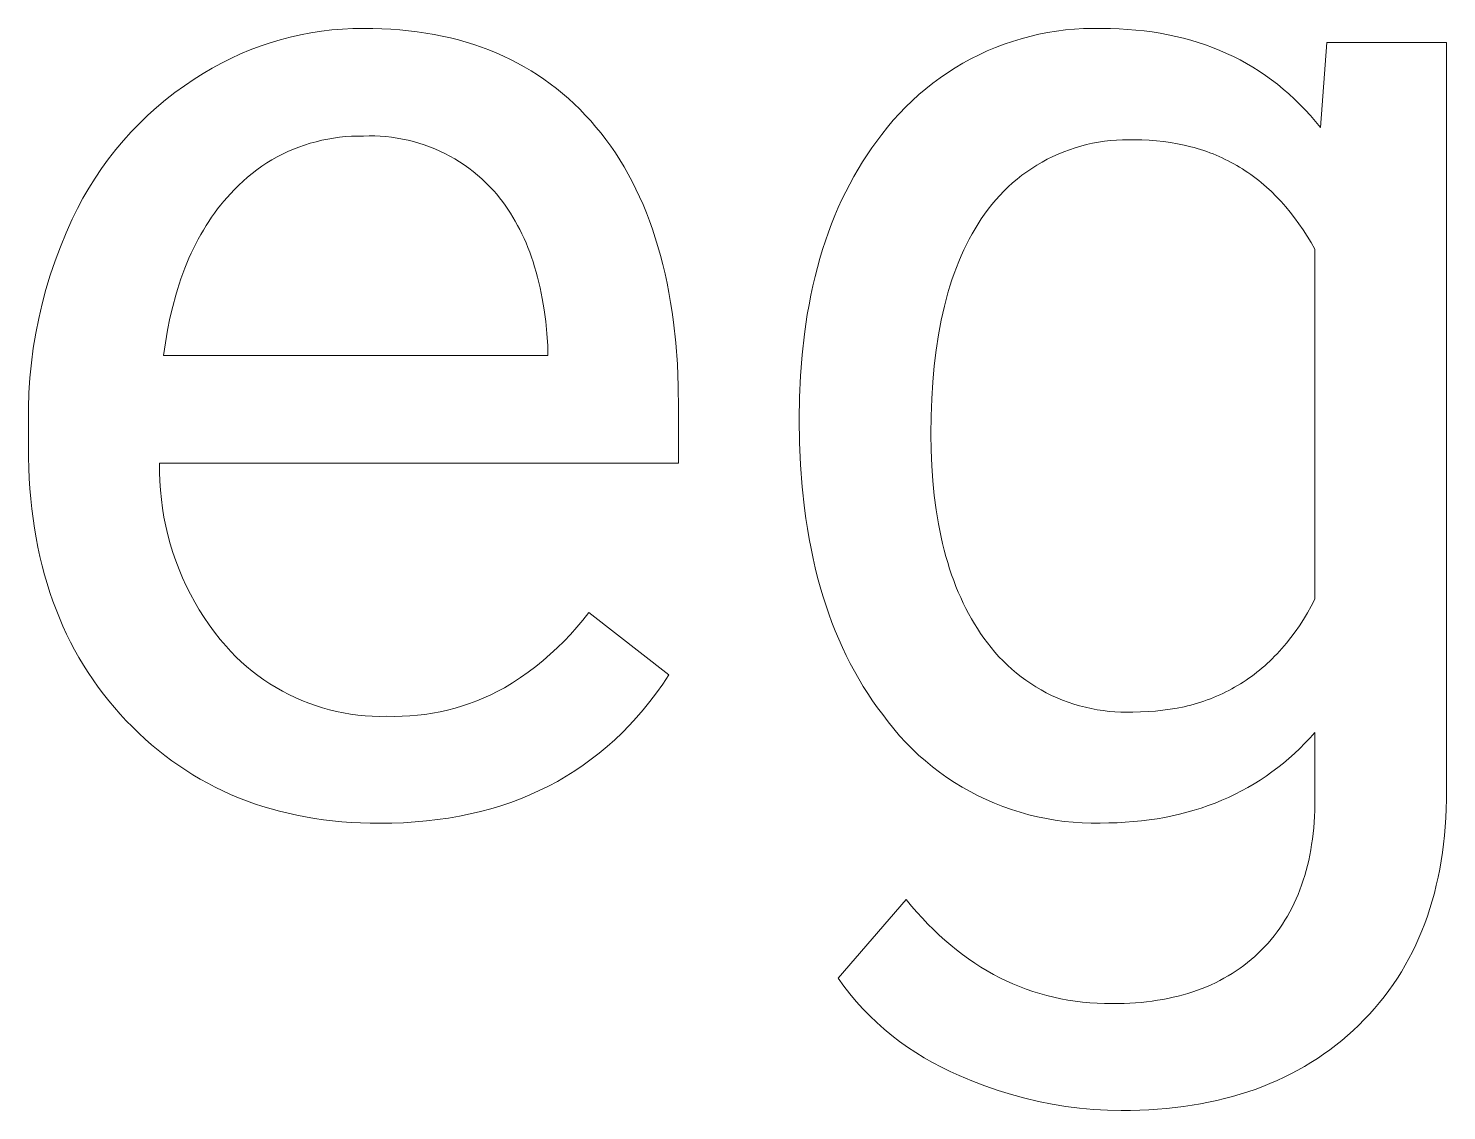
# Model space of a CAD drawing. Header units: millimetres. Extents: x -2163 to 4354, y -841 to 3711.
# Drawn here: x 2573.7 to 2658.6, y -344.4 to -279.6 of the extents above; entities that cross this region are included whole.
import ezdxf

# ---------------------------------------------------------------- set-up
doc = ezdxf.new("R2010")
doc.units = ezdxf.units.MM
doc.header["$MEASUREMENT"] = 0
doc.layers.add('Domyślny', color=7, linetype='Continuous', true_color=0x000000)

msp = doc.modelspace()

# ---------------------------------------------------------------- linework, layer by layer
at = {"layer": 'Domyślny', "color": 18, "lineweight": 15, "true_color": 0x000000}
for p, q in [((2589.367, -280.149), (2589.982, -280.01)), ((2589.982, -280.01), (2590.603, -279.892)), ((2590.603, -279.892), (2591.227, -279.796)), ((2591.227, -279.796), (2591.853, -279.721)), ((2591.853, -279.721), (2592.482, -279.668)), ((2592.482, -279.668), (2593.113, -279.636)), ((2593.113, -279.636), (2593.744, -279.627)), ((2593.744, -279.627), (2594.3, -279.632)), ((2594.3, -279.632), (2594.847, -279.649)), ((2594.847, -279.649), (2595.387, -279.678)), ((2595.387, -279.678), (2595.919, -279.718)), ((2595.919, -279.718), (2596.443, -279.77)), ((2596.443, -279.77), (2596.959, -279.833)), ((2596.959, -279.833), (2597.468, -279.907)), ((2597.468, -279.907), (2597.968, -279.993)), ((2597.968, -279.993), (2598.461, -280.091)), ((2633.622, -280.105), (2634.149, -279.982)), ((2634.149, -279.982), (2634.68, -279.878)), ((2634.68, -279.878), (2635.215, -279.791)), ((2635.215, -279.791), (2635.752, -279.723)), ((2635.752, -279.723), (2636.291, -279.673)), ((2636.291, -279.673), (2636.832, -279.641)), ((2636.832, -279.641), (2637.373, -279.628)), ((2637.373, -279.628), (2637.914, -279.633)), ((2637.914, -279.633), (2638.436, -279.639)), ((2638.436, -279.639), (2638.95, -279.656)), ((2638.95, -279.656), (2639.456, -279.686)), ((2639.456, -279.686), (2639.956, -279.727)), ((2639.956, -279.727), (2640.448, -279.779)), ((2640.448, -279.779), (2640.933, -279.843)), ((2640.933, -279.843), (2641.411, -279.919)), ((2641.411, -279.919), (2641.881, -280.006)), ((2641.881, -280.006), (2642.345, -280.105)), ((2586.963, -280.915), (2587.553, -280.693)), ((2587.553, -280.693), (2588.151, -280.491)), ((2588.151, -280.491), (2588.756, -280.309)), ((2588.756, -280.309), (2589.367, -280.149)), ((2598.461, -280.091), (2598.946, -280.2)), ((2598.946, -280.2), (2599.423, -280.321)), ((2599.423, -280.321), (2599.892, -280.453)), ((2599.892, -280.453), (2600.354, -280.596)), ((2600.354, -280.596), (2600.808, -280.752)), ((2600.808, -280.752), (2601.254, -280.918)), ((2631.063, -280.981), (2631.563, -280.772)), ((2631.563, -280.772), (2632.068, -280.579)), ((2632.068, -280.579), (2632.581, -280.403)), ((2632.581, -280.403), (2633.099, -280.245)), ((2633.099, -280.245), (2633.622, -280.105)), ((2642.345, -280.105), (2642.801, -280.216)), ((2642.801, -280.216), (2643.249, -280.338)), ((2643.249, -280.338), (2643.691, -280.472)), ((2643.691, -280.472), (2644.125, -280.617)), ((2644.125, -280.617), (2644.552, -280.774)), ((2644.552, -280.774), (2644.972, -280.942)), ((2650.999, -285.557), (2651.39, -280.479)), ((2651.39, -280.479), (2658.551, -280.479)), ((2658.551, -280.479), (2658.551, -325.225)), ((2584.687, -282.005), (2585.241, -281.703)), ((2585.241, -281.703), (2585.806, -281.421)), ((2585.806, -281.421), (2586.38, -281.158)), ((2586.38, -281.158), (2586.963, -280.915)), ((2601.254, -280.918), (2601.692, -281.097)), ((2601.692, -281.097), (2602.122, -281.287)), ((2602.122, -281.287), (2602.545, -281.488)), ((2602.545, -281.488), (2602.96, -281.701)), ((2602.96, -281.701), (2603.367, -281.926)), ((2629.147, -281.987), (2629.613, -281.711)), ((2629.613, -281.711), (2630.088, -281.451)), ((2630.088, -281.451), (2630.572, -281.208)), ((2630.572, -281.208), (2631.063, -280.981)), ((2644.972, -280.942), (2645.385, -281.122)), ((2645.385, -281.122), (2645.79, -281.314)), ((2645.79, -281.314), (2646.188, -281.516)), ((2646.188, -281.516), (2646.579, -281.731)), ((2583.61, -282.665), (2584.143, -282.325)), ((2584.143, -282.325), (2584.687, -282.005)), ((2603.367, -281.926), (2603.767, -282.162)), ((2603.767, -282.162), (2604.158, -282.41)), ((2604.158, -282.41), (2604.543, -282.669)), ((2628.244, -282.584), (2628.69, -282.278)), ((2628.69, -282.278), (2629.147, -281.987)), ((2646.579, -281.731), (2646.962, -281.957)), ((2646.962, -281.957), (2647.339, -282.194)), ((2647.339, -282.194), (2647.708, -282.443)), ((2647.708, -282.443), (2648.069, -282.703)), ((2582.459, -283.471), (2583.027, -283.058)), ((2583.027, -283.058), (2583.61, -282.665)), ((2604.543, -282.669), (2604.919, -282.941)), ((2604.919, -282.941), (2605.288, -283.223)), ((2605.288, -283.223), (2605.649, -283.518)), ((2626.971, -283.592), (2627.384, -283.242)), ((2627.384, -283.242), (2627.808, -282.906)), ((2627.808, -282.906), (2628.244, -282.584)), ((2648.069, -282.703), (2648.424, -282.974)), ((2648.424, -282.974), (2648.771, -283.258)), ((2648.771, -283.258), (2649.111, -283.552)), ((2581.366, -284.356), (2581.905, -283.904)), ((2581.905, -283.904), (2582.459, -283.471)), ((2605.649, -283.518), (2606.002, -283.824)), ((2606.002, -283.824), (2606.348, -284.141)), ((2606.348, -284.141), (2606.686, -284.471)), ((2626.182, -284.334), (2626.57, -283.957)), ((2626.57, -283.957), (2626.971, -283.592)), ((2649.111, -283.552), (2649.444, -283.858)), ((2649.444, -283.858), (2649.77, -284.175)), ((2649.77, -284.175), (2650.088, -284.503)), ((2580.337, -285.314), (2580.843, -284.826)), ((2580.843, -284.826), (2581.366, -284.356)), ((2606.686, -284.471), (2607.016, -284.812)), ((2607.016, -284.812), (2607.339, -285.165)), ((2625.445, -285.128), (2625.807, -284.725)), ((2625.807, -284.725), (2626.182, -284.334)), ((2650.088, -284.503), (2650.399, -284.843)), ((2650.399, -284.843), (2650.703, -285.195)), ((2579.378, -286.342), (2579.849, -285.82)), ((2579.849, -285.82), (2580.337, -285.314)), ((2607.339, -285.165), (2607.654, -285.529)), ((2607.654, -285.529), (2607.958, -285.902)), ((2607.958, -285.902), (2608.253, -286.285)), ((2624.46, -286.368), (2624.764, -285.969)), ((2624.764, -285.969), (2625.098, -285.543)), ((2625.098, -285.543), (2625.445, -285.128)), ((2650.703, -285.195), (2650.999, -285.557)), ((2578.926, -286.88), (2579.378, -286.342)), ((2589.885, -286.73), (2589.552, -286.861)), ((2590.223, -286.611), (2589.885, -286.73)), ((2590.564, -286.503), (2590.223, -286.611)), ((2590.909, -286.407), (2590.564, -286.503)), ((2591.257, -286.322), (2590.909, -286.407)), ((2591.607, -286.25), (2591.257, -286.322)), ((2591.96, -286.19), (2591.607, -286.25)), ((2592.315, -286.142), (2591.96, -286.19)), ((2592.671, -286.106), (2592.315, -286.142)), ((2593.028, -286.082), (2592.671, -286.106)), ((2593.386, -286.071), (2593.028, -286.082)), ((2593.744, -286.071), (2593.386, -286.071)), ((2594.08, -286.062), (2593.744, -286.071)), ((2594.416, -286.065), (2594.08, -286.062)), ((2594.751, -286.078), (2594.416, -286.065)), ((2595.086, -286.103), (2594.751, -286.078)), ((2595.42, -286.14), (2595.086, -286.103)), ((2595.753, -286.188), (2595.42, -286.14)), ((2596.083, -286.247), (2595.753, -286.188)), ((2596.412, -286.317), (2596.083, -286.247)), ((2596.738, -286.399), (2596.412, -286.317)), ((2597.06, -286.491), (2596.738, -286.399)), ((2597.38, -286.595), (2597.06, -286.491)), ((2597.696, -286.709), (2597.38, -286.595)), ((2598.008, -286.834), (2597.696, -286.709)), ((2608.253, -286.285), (2608.538, -286.678)), ((2608.538, -286.678), (2608.813, -287.08)), ((2623.88, -287.192), (2624.165, -286.776)), ((2624.165, -286.776), (2624.46, -286.368)), ((2636.32, -286.773), (2635.979, -286.888)), ((2636.665, -286.671), (2636.32, -286.773)), ((2637.013, -286.58), (2636.665, -286.671)), ((2637.364, -286.502), (2637.013, -286.58)), ((2637.717, -286.435), (2637.364, -286.502)), ((2638.073, -286.381), (2637.717, -286.435)), ((2638.43, -286.339), (2638.073, -286.381)), ((2638.789, -286.31), (2638.43, -286.339)), ((2639.148, -286.292), (2638.789, -286.31)), ((2639.508, -286.287), (2639.148, -286.292)), ((2639.867, -286.295), (2639.508, -286.287)), ((2640.313, -286.301), (2639.867, -286.295)), ((2640.753, -286.321), (2640.313, -286.301)), ((2641.185, -286.353), (2640.753, -286.321)), ((2641.61, -286.398), (2641.185, -286.353)), ((2642.028, -286.455), (2641.61, -286.398)), ((2642.439, -286.526), (2642.028, -286.455)), ((2642.843, -286.609), (2642.439, -286.526)), ((2643.24, -286.706), (2642.843, -286.609)), ((2643.436, -286.758), (2643.24, -286.706)), ((2643.631, -286.815), (2643.436, -286.758)), ((2643.823, -286.874), (2643.631, -286.815)), ((2578.079, -288.002), (2578.492, -287.434)), ((2578.492, -287.434), (2578.926, -286.88)), ((2588.27, -287.497), (2587.964, -287.682)), ((2588.582, -287.321), (2588.27, -287.497)), ((2588.9, -287.157), (2588.582, -287.321)), ((2589.224, -287.003), (2588.9, -287.157)), ((2589.552, -286.861), (2589.224, -287.003)), ((2598.315, -286.969), (2598.008, -286.834)), ((2598.618, -287.115), (2598.315, -286.969)), ((2598.915, -287.271), (2598.618, -287.115)), ((2599.207, -287.437), (2598.915, -287.271)), ((2599.493, -287.613), (2599.207, -287.437)), ((2599.773, -287.799), (2599.493, -287.613)), ((2608.813, -287.08), (2609.079, -287.493)), ((2609.079, -287.493), (2609.335, -287.915)), ((2623.339, -288.051), (2623.605, -287.617)), ((2623.605, -287.617), (2623.88, -287.192)), ((2634.343, -287.631), (2634.033, -287.812)), ((2634.66, -287.46), (2634.343, -287.631)), ((2634.982, -287.3), (2634.66, -287.46)), ((2635.309, -287.151), (2634.982, -287.3)), ((2635.642, -287.014), (2635.309, -287.151)), ((2635.979, -286.888), (2635.642, -287.014)), ((2644.014, -286.936), (2643.823, -286.874)), ((2644.203, -287.002), (2644.014, -286.936)), ((2644.39, -287.071), (2644.203, -287.002)), ((2644.575, -287.143), (2644.39, -287.071)), ((2644.759, -287.218), (2644.575, -287.143)), ((2644.941, -287.297), (2644.759, -287.218)), ((2645.121, -287.379), (2644.941, -287.297)), ((2645.3, -287.464), (2645.121, -287.379)), ((2645.476, -287.552), (2645.3, -287.464)), ((2645.651, -287.643), (2645.476, -287.552)), ((2645.825, -287.737), (2645.651, -287.643)), ((2577.685, -288.585), (2578.079, -288.002)), ((2587.087, -288.301), (2586.809, -288.527)), ((2587.372, -288.085), (2587.087, -288.301)), ((2587.665, -287.879), (2587.372, -288.085)), ((2587.964, -287.682), (2587.665, -287.879)), ((2600.047, -287.994), (2599.773, -287.799)), ((2600.313, -288.198), (2600.047, -287.994)), ((2600.573, -288.411), (2600.313, -288.198)), ((2600.825, -288.633), (2600.573, -288.411)), ((2609.335, -287.915), (2609.582, -288.347)), ((2609.582, -288.347), (2609.818, -288.789)), ((2622.836, -288.944), (2623.083, -288.493)), ((2623.083, -288.493), (2623.339, -288.051)), ((2633.141, -288.42), (2632.859, -288.642)), ((2633.431, -288.207), (2633.141, -288.42)), ((2633.729, -288.005), (2633.431, -288.207)), ((2634.033, -287.812), (2633.729, -288.005)), ((2645.996, -287.835), (2645.825, -287.737)), ((2646.166, -287.936), (2645.996, -287.835)), ((2646.334, -288.04), (2646.166, -287.936)), ((2646.5, -288.147), (2646.334, -288.04)), ((2646.664, -288.258), (2646.5, -288.147)), ((2646.827, -288.371), (2646.664, -288.258)), ((2646.988, -288.488), (2646.827, -288.371)), ((2647.147, -288.608), (2646.988, -288.488)), ((2576.959, -289.789), (2577.312, -289.181)), ((2577.312, -289.181), (2577.685, -288.585)), ((2586.025, -289.26), (2585.78, -289.522)), ((2586.278, -289.007), (2586.025, -289.26)), ((2586.539, -288.762), (2586.278, -289.007)), ((2586.809, -288.527), (2586.539, -288.762)), ((2601.07, -288.863), (2600.825, -288.633)), ((2601.306, -289.102), (2601.07, -288.863)), ((2601.534, -289.348), (2601.306, -289.102)), ((2601.713, -289.556), (2601.534, -289.348)), ((2609.818, -288.789), (2610.045, -289.241)), ((2610.045, -289.241), (2610.263, -289.703)), ((2622.6, -289.403), (2622.836, -288.944)), ((2632.317, -289.116), (2632.059, -289.366)), ((2632.584, -288.874), (2632.317, -289.116)), ((2632.859, -288.642), (2632.584, -288.874)), ((2647.305, -288.732), (2647.147, -288.608)), ((2647.461, -288.858), (2647.305, -288.732)), ((2647.615, -288.988), (2647.461, -288.858)), ((2647.767, -289.12), (2647.615, -288.988)), ((2648.066, -289.396), (2647.767, -289.12)), ((2576.628, -290.409), (2576.959, -289.789)), ((2585.198, -290.198), (2585.013, -290.434)), ((2585.387, -289.968), (2585.198, -290.198)), ((2585.581, -289.742), (2585.387, -289.968)), ((2585.78, -289.522), (2585.581, -289.742)), ((2601.887, -289.77), (2601.713, -289.556)), ((2602.055, -289.989), (2601.887, -289.77)), ((2602.219, -290.213), (2602.055, -289.989)), ((2602.378, -290.442), (2602.219, -290.213)), ((2610.263, -289.703), (2610.471, -290.174)), ((2610.471, -290.174), (2610.669, -290.656)), ((2622.155, -290.348), (2622.373, -289.872)), ((2622.373, -289.872), (2622.6, -289.403)), ((2631.338, -290.169), (2631.117, -290.452)), ((2631.569, -289.893), (2631.338, -290.169)), ((2631.81, -289.626), (2631.569, -289.893)), ((2632.059, -289.366), (2631.81, -289.626)), ((2648.358, -289.684), (2648.066, -289.396)), ((2648.644, -289.984), (2648.358, -289.684)), ((2648.922, -290.298), (2648.644, -289.984)), ((2575.95, -291.86), (2576.319, -291.041)), ((2576.319, -291.041), (2576.628, -290.409)), ((2584.659, -290.922), (2584.489, -291.174)), ((2584.834, -290.675), (2584.659, -290.922)), ((2585.013, -290.434), (2584.834, -290.675)), ((2602.531, -290.677), (2602.378, -290.442)), ((2602.68, -290.917), (2602.531, -290.677)), ((2602.824, -291.162), (2602.68, -290.917)), ((2610.669, -290.656), (2610.857, -291.147)), ((2621.749, -291.328), (2621.947, -290.834)), ((2621.947, -290.834), (2622.155, -290.348)), ((2630.709, -291.024), (2630.519, -291.314)), ((2630.905, -290.743), (2630.709, -291.024)), ((2631.117, -290.452), (2630.905, -290.743)), ((2649.193, -290.624), (2648.922, -290.298)), ((2649.457, -290.963), (2649.193, -290.624)), ((2649.715, -291.314), (2649.457, -290.963)), ((2575.608, -292.691), (2575.95, -291.86)), ((2584.163, -291.693), (2584.007, -291.96)), ((2584.323, -291.431), (2584.163, -291.693)), ((2584.489, -291.174), (2584.323, -291.431)), ((2602.963, -291.413), (2602.824, -291.162)), ((2603.096, -291.669), (2602.963, -291.413)), ((2603.225, -291.93), (2603.096, -291.669)), ((2610.857, -291.147), (2611.036, -291.649)), ((2611.036, -291.649), (2611.205, -292.16)), ((2621.382, -292.342), (2621.561, -291.831)), ((2621.561, -291.831), (2621.749, -291.328)), ((2630.335, -291.612), (2630.157, -291.918)), ((2630.519, -291.314), (2630.335, -291.612)), ((2649.965, -291.679), (2649.715, -291.314)), ((2650.208, -292.056), (2649.965, -291.679)), ((2575.293, -293.533), (2575.608, -292.691)), ((2583.71, -292.511), (2583.569, -292.795)), ((2583.856, -292.233), (2583.71, -292.511)), ((2584.007, -291.96), (2583.856, -292.233)), ((2603.349, -292.196), (2603.225, -291.93)), ((2603.468, -292.468), (2603.349, -292.196)), ((2603.581, -292.744), (2603.468, -292.468)), ((2603.69, -293.026), (2603.581, -292.744)), ((2611.205, -292.16), (2611.365, -292.682)), ((2611.365, -292.682), (2611.514, -293.213)), ((2621.213, -292.862), (2621.382, -292.342)), ((2629.819, -292.557), (2629.66, -292.888)), ((2629.985, -292.233), (2629.819, -292.557)), ((2630.157, -291.918), (2629.985, -292.233)), ((2650.445, -292.446), (2650.208, -292.056)), ((2650.674, -292.848), (2650.445, -292.446)), ((2575.006, -294.385), (2575.293, -293.533)), ((2583.301, -293.378), (2583.174, -293.677)), ((2583.432, -293.084), (2583.301, -293.378)), ((2583.569, -292.795), (2583.432, -293.084)), ((2603.794, -293.314), (2603.69, -293.026)), ((2603.893, -293.606), (2603.794, -293.314)), ((2603.986, -293.904), (2603.893, -293.606)), ((2611.514, -293.213), (2611.654, -293.755)), ((2620.904, -293.928), (2621.054, -293.391)), ((2621.054, -293.391), (2621.213, -292.862)), ((2629.359, -293.578), (2629.218, -293.935)), ((2629.506, -293.229), (2629.359, -293.578)), ((2629.66, -292.888), (2629.506, -293.229)), ((2650.674, -313.789), (2650.674, -292.848)), ((2574.746, -295.245), (2575.006, -294.385)), ((2582.934, -294.292), (2582.821, -294.608)), ((2583.051, -293.982), (2582.934, -294.292)), ((2583.174, -293.677), (2583.051, -293.982)), ((2604.075, -294.207), (2603.986, -293.904)), ((2604.159, -294.515), (2604.075, -294.207)), ((2611.654, -293.755), (2611.785, -294.306)), ((2611.785, -294.306), (2611.906, -294.867)), ((2620.764, -294.474), (2620.904, -293.928)), ((2629.083, -294.3), (2628.955, -294.675)), ((2629.218, -293.935), (2629.083, -294.3)), ((2574.515, -296.113), (2574.746, -295.245)), ((2582.61, -295.255), (2582.512, -295.586)), ((2582.713, -294.928), (2582.61, -295.255)), ((2582.821, -294.608), (2582.713, -294.928)), ((2604.237, -294.828), (2604.159, -294.515)), ((2604.311, -295.147), (2604.237, -294.828)), ((2604.379, -295.47), (2604.311, -295.147)), ((2611.906, -294.867), (2612.017, -295.439)), ((2620.512, -295.592), (2620.633, -295.029)), ((2620.633, -295.029), (2620.764, -294.474)), ((2628.832, -295.057), (2628.716, -295.448)), ((2628.955, -294.675), (2628.832, -295.057)), ((2574.311, -296.989), (2574.515, -296.113)), ((2582.512, -295.586), (2582.329, -296.266)), ((2604.443, -295.799), (2604.379, -295.47)), ((2604.554, -296.472), (2604.443, -295.799)), ((2612.017, -295.439), (2612.118, -296.02)), ((2612.118, -296.02), (2612.21, -296.612)), ((2620.401, -296.164), (2620.512, -295.592)), ((2628.606, -295.847), (2628.502, -296.255)), ((2628.716, -295.448), (2628.606, -295.847)), ((2574.136, -297.87), (2574.311, -296.989)), ((2582.165, -296.967), (2582.02, -297.689)), ((2582.329, -296.266), (2582.165, -296.967)), ((2604.646, -297.166), (2604.554, -296.472)), ((2612.21, -296.612), (2612.292, -297.213)), ((2620.208, -297.334), (2620.3, -296.744)), ((2620.3, -296.744), (2620.401, -296.164)), ((2628.404, -296.671), (2628.313, -297.096)), ((2628.502, -296.255), (2628.404, -296.671)), ((2582.02, -297.689), (2581.895, -298.434)), ((2604.717, -297.88), (2604.646, -297.166)), ((2612.292, -297.213), (2612.427, -298.447)), ((2620.126, -297.932), (2620.208, -297.334)), ((2628.313, -297.096), (2628.149, -297.97)), ((2573.99, -298.757), (2574.136, -297.87)), ((2581.895, -298.434), (2581.788, -299.2)), ((2604.768, -298.614), (2604.717, -297.88)), ((2604.768, -299.2), (2604.768, -298.614)), ((2612.427, -298.447), (2612.524, -299.721)), ((2619.991, -299.153), (2620.126, -297.932)), ((2628.149, -297.97), (2628.01, -298.878)), ((2573.873, -299.648), (2573.99, -298.757)), ((2581.788, -299.2), (2604.768, -299.2)), ((2619.894, -300.409), (2619.991, -299.153)), ((2628.01, -298.878), (2627.896, -299.819)), ((2573.784, -300.542), (2573.873, -299.648)), ((2612.524, -299.721), (2612.582, -301.035)), ((2627.896, -299.819), (2627.808, -300.793)), ((2573.725, -301.439), (2573.784, -300.542)), ((2612.582, -301.035), (2612.601, -302.39)), ((2619.836, -301.7), (2619.894, -300.409)), ((2627.808, -300.793), (2627.744, -301.801)), ((2573.695, -302.337), (2573.725, -301.439)), ((2619.817, -303.026), (2619.836, -301.7)), ((2627.744, -301.801), (2627.706, -302.841)), ((2573.693, -303.236), (2573.695, -302.337)), ((2612.601, -302.39), (2612.601, -305.645)), ((2627.706, -302.841), (2627.694, -303.915)), ((2573.693, -304.668), (2573.693, -303.236)), ((2619.836, -304.407), (2619.817, -303.026)), ((2619.895, -305.751), (2619.836, -304.407)), ((2627.694, -303.915), (2627.706, -304.871)), ((2573.699, -305.305), (2573.693, -304.668)), ((2573.716, -305.934), (2573.699, -305.305)), ((2627.706, -304.871), (2627.744, -305.801)), ((2573.745, -306.555), (2573.716, -305.934)), ((2581.549, -305.645), (2581.547, -306.187)), ((2581.547, -306.187), (2581.563, -306.728)), ((2612.601, -305.645), (2581.549, -305.645)), ((2619.993, -307.058), (2619.895, -305.751)), ((2627.744, -305.801), (2627.806, -306.706)), ((2573.785, -307.167), (2573.745, -306.555)), ((2573.836, -307.772), (2573.785, -307.167)), ((2581.563, -306.728), (2581.597, -307.269)), ((2620.13, -308.327), (2619.993, -307.058)), ((2627.806, -306.706), (2627.893, -307.585)), ((2573.899, -308.369), (2573.836, -307.772)), ((2581.597, -307.269), (2581.65, -307.809)), ((2581.65, -307.809), (2581.72, -308.346)), ((2627.893, -307.585), (2628.005, -308.438)), ((2573.974, -308.958), (2573.899, -308.369)), ((2581.72, -308.346), (2581.808, -308.881)), ((2581.808, -308.881), (2581.915, -309.412)), ((2620.213, -308.949), (2620.13, -308.327)), ((2628.005, -308.438), (2628.141, -309.265)), ((2574.06, -309.538), (2573.974, -308.958)), ((2574.157, -310.111), (2574.06, -309.538)), ((2581.915, -309.412), (2582.038, -309.94)), ((2620.305, -309.56), (2620.213, -308.949)), ((2620.408, -310.163), (2620.305, -309.56)), ((2628.141, -309.265), (2628.219, -309.67)), ((2628.219, -309.67), (2628.302, -310.067)), ((2574.266, -310.675), (2574.157, -310.111)), ((2582.038, -309.94), (2582.18, -310.463)), ((2582.18, -310.463), (2582.339, -310.981)), ((2620.52, -310.756), (2620.408, -310.163)), ((2628.302, -310.067), (2628.392, -310.458)), ((2628.392, -310.458), (2628.488, -310.843)), ((2574.386, -311.232), (2574.266, -310.675)), ((2574.517, -311.78), (2574.386, -311.232)), ((2582.339, -310.981), (2582.515, -311.493)), ((2620.642, -311.34), (2620.52, -310.756)), ((2620.774, -311.915), (2620.642, -311.34)), ((2628.488, -310.843), (2628.591, -311.221)), ((2628.591, -311.221), (2628.699, -311.593)), ((2574.66, -312.321), (2574.517, -311.78)), ((2582.515, -311.493), (2582.708, -312)), ((2582.708, -312), (2582.918, -312.499)), ((2620.916, -312.481), (2620.774, -311.915)), ((2628.699, -311.593), (2628.814, -311.958)), ((2628.814, -311.958), (2628.934, -312.317)), ((2574.815, -312.853), (2574.66, -312.321)), ((2574.981, -313.377), (2574.815, -312.853)), ((2582.918, -312.499), (2583.144, -312.992)), ((2583.144, -312.992), (2583.387, -313.476)), ((2621.067, -313.037), (2620.916, -312.481)), ((2621.228, -313.585), (2621.067, -313.037)), ((2628.934, -312.317), (2629.061, -312.669)), ((2629.061, -312.669), (2629.194, -313.015)), ((2629.194, -313.015), (2629.334, -313.354)), ((2575.158, -313.893), (2574.981, -313.377)), ((2575.347, -314.402), (2575.158, -313.893)), ((2583.387, -313.476), (2583.646, -313.952)), ((2583.646, -313.952), (2583.921, -314.419)), ((2621.399, -314.123), (2621.228, -313.585)), ((2629.334, -313.354), (2629.479, -313.686)), ((2629.479, -313.686), (2629.63, -314.012)), ((2650.452, -314.203), (2650.674, -313.789)), ((2575.547, -314.902), (2575.347, -314.402)), ((2583.921, -314.419), (2584.211, -314.877)), ((2606.872, -315.031), (2607.22, -314.585)), ((2607.22, -314.585), (2612.016, -318.318)), ((2621.579, -314.651), (2621.399, -314.123)), ((2621.769, -315.171), (2621.579, -314.651)), ((2629.63, -314.012), (2629.788, -314.332)), ((2629.788, -314.332), (2629.952, -314.645)), ((2629.952, -314.645), (2630.121, -314.951)), ((2649.987, -314.993), (2650.223, -314.605)), ((2650.223, -314.605), (2650.452, -314.203)), ((2575.759, -315.394), (2575.547, -314.902)), ((2575.982, -315.877), (2575.759, -315.394)), ((2584.211, -314.877), (2584.517, -315.325)), ((2584.517, -315.325), (2584.837, -315.762)), ((2606.132, -315.888), (2606.509, -315.466)), ((2606.509, -315.466), (2606.872, -315.031)), ((2621.969, -315.681), (2621.769, -315.171)), ((2630.121, -314.951), (2630.297, -315.251)), ((2630.297, -315.251), (2630.479, -315.544)), ((2630.479, -315.544), (2630.668, -315.831)), ((2649.49, -315.731), (2649.742, -315.368)), ((2649.742, -315.368), (2649.987, -314.993)), ((2576.217, -316.353), (2575.982, -315.877)), ((2576.463, -316.821), (2576.217, -316.353)), ((2584.837, -315.762), (2585.171, -316.188)), ((2585.171, -316.188), (2585.52, -316.603)), ((2605.339, -316.695), (2605.742, -316.298)), ((2605.742, -316.298), (2606.132, -315.888)), ((2622.179, -316.183), (2621.969, -315.681)), ((2622.398, -316.675), (2622.179, -316.183)), ((2630.668, -315.831), (2630.862, -316.111)), ((2630.862, -316.111), (2631.073, -316.4)), ((2631.073, -316.4), (2631.293, -316.682)), ((2648.688, -316.738), (2648.963, -316.415)), ((2648.963, -316.415), (2649.23, -316.08)), ((2649.23, -316.08), (2649.49, -315.731)), ((2576.72, -317.28), (2576.463, -316.821)), ((2576.989, -317.732), (2576.72, -317.28)), ((2585.52, -316.603), (2585.812, -316.922)), ((2585.812, -316.922), (2586.116, -317.231)), ((2586.116, -317.231), (2586.43, -317.529)), ((2604.495, -317.448), (2604.923, -317.078)), ((2604.923, -317.078), (2605.339, -316.695)), ((2622.627, -317.157), (2622.398, -316.675)), ((2622.866, -317.631), (2622.627, -317.157)), ((2631.293, -316.682), (2631.523, -316.956)), ((2631.523, -316.956), (2631.762, -317.223)), ((2631.762, -317.223), (2632.01, -317.48)), ((2647.967, -317.488), (2648.115, -317.344)), ((2648.115, -317.344), (2648.261, -317.198)), ((2648.261, -317.198), (2648.405, -317.048)), ((2648.405, -317.048), (2648.688, -316.738)), ((2577.269, -318.175), (2576.989, -317.732)), ((2577.561, -318.611), (2577.269, -318.175)), ((2586.43, -317.529), (2586.754, -317.816)), ((2586.754, -317.816), (2587.088, -318.092)), ((2587.088, -318.092), (2587.432, -318.355)), ((2603.141, -318.471), (2603.603, -318.145)), ((2603.603, -318.145), (2604.055, -317.804)), ((2604.055, -317.804), (2604.495, -317.448)), ((2623.114, -318.095), (2622.866, -317.631)), ((2623.372, -318.551), (2623.114, -318.095)), ((2632.01, -317.48), (2632.267, -317.73)), ((2632.267, -317.73), (2632.533, -317.97)), ((2632.533, -317.97), (2632.806, -318.201)), ((2632.806, -318.201), (2633.088, -318.422)), ((2647.038, -318.279), (2647.198, -318.155)), ((2647.198, -318.155), (2647.356, -318.028)), ((2647.356, -318.028), (2647.511, -317.898)), ((2647.511, -317.898), (2647.665, -317.765)), ((2647.665, -317.765), (2647.817, -317.628)), ((2647.817, -317.628), (2647.967, -317.488)), ((2577.865, -319.038), (2577.561, -318.611)), ((2578.179, -319.457), (2577.865, -319.038)), ((2587.432, -318.355), (2587.784, -318.607)), ((2587.784, -318.607), (2588.145, -318.846)), ((2588.145, -318.846), (2588.514, -319.072)), ((2602.185, -319.077), (2602.668, -318.782)), ((2602.668, -318.782), (2603.141, -318.471)), ((2611.65, -318.862), (2611.273, -319.39)), ((2612.016, -318.318), (2611.65, -318.862)), ((2623.64, -318.997), (2623.372, -318.551)), ((2623.917, -319.434), (2623.64, -318.997)), ((2633.088, -318.422), (2633.376, -318.634)), ((2633.376, -318.634), (2633.672, -318.835)), ((2633.672, -318.835), (2633.975, -319.027)), ((2633.975, -319.027), (2634.284, -319.207)), ((2645.693, -319.149), (2645.868, -319.052)), ((2645.868, -319.052), (2646.041, -318.951)), ((2646.041, -318.951), (2646.212, -318.848)), ((2646.212, -318.848), (2646.381, -318.74)), ((2646.381, -318.74), (2646.548, -318.63)), ((2646.548, -318.63), (2646.714, -318.516)), ((2646.714, -318.516), (2646.877, -318.399)), ((2646.877, -318.399), (2647.038, -318.279)), ((2578.505, -319.868), (2578.179, -319.457)), ((2578.843, -320.271), (2578.505, -319.868)), ((2588.514, -319.072), (2588.891, -319.286)), ((2588.891, -319.286), (2589.275, -319.486)), ((2589.275, -319.486), (2589.665, -319.672)), ((2589.665, -319.672), (2590.062, -319.845)), ((2590.062, -319.845), (2590.465, -320.004)), ((2600.097, -320.025), (2600.527, -319.864)), ((2600.527, -319.864), (2600.951, -319.688)), ((2600.951, -319.688), (2601.37, -319.499)), ((2601.37, -319.499), (2601.781, -319.295)), ((2601.781, -319.295), (2602.185, -319.077)), ((2610.884, -319.9), (2610.485, -320.394)), ((2611.273, -319.39), (2610.884, -319.9)), ((2624.204, -319.861), (2623.917, -319.434)), ((2624.501, -320.28), (2624.204, -319.861)), ((2634.284, -319.207), (2634.599, -319.378)), ((2634.599, -319.378), (2634.919, -319.537)), ((2634.919, -319.537), (2635.245, -319.685)), ((2635.245, -319.685), (2635.576, -319.821)), ((2635.576, -319.821), (2635.911, -319.947)), ((2643.838, -319.941), (2644.032, -319.877)), ((2644.032, -319.877), (2644.224, -319.809)), ((2644.224, -319.809), (2644.414, -319.738)), ((2644.414, -319.738), (2644.603, -319.664)), ((2644.603, -319.664), (2644.789, -319.586)), ((2644.789, -319.586), (2644.974, -319.506)), ((2644.974, -319.506), (2645.157, -319.422)), ((2645.157, -319.422), (2645.337, -319.334)), ((2645.337, -319.334), (2645.516, -319.243)), ((2645.516, -319.243), (2645.693, -319.149)), ((2579.192, -320.665), (2578.843, -320.271)), ((2579.552, -321.052), (2579.192, -320.665)), ((2590.465, -320.004), (2590.873, -320.149)), ((2590.873, -320.149), (2591.286, -320.28)), ((2591.286, -320.28), (2591.703, -320.396)), ((2591.703, -320.396), (2592.124, -320.497)), ((2592.124, -320.497), (2592.548, -320.584)), ((2592.548, -320.584), (2592.975, -320.656)), ((2592.975, -320.656), (2593.404, -320.713)), ((2593.404, -320.713), (2593.835, -320.755)), ((2593.835, -320.755), (2594.267, -320.782)), ((2596.51, -320.768), (2596.968, -320.729)), ((2596.968, -320.729), (2597.424, -320.674)), ((2597.424, -320.674), (2597.877, -320.604)), ((2597.877, -320.604), (2598.329, -320.519)), ((2598.329, -320.519), (2598.777, -320.418)), ((2598.777, -320.418), (2599.221, -320.302)), ((2599.221, -320.302), (2599.661, -320.171)), ((2599.661, -320.171), (2600.097, -320.025)), ((2610.485, -320.394), (2610.074, -320.87)), ((2624.808, -320.689), (2624.501, -320.28)), ((2625.131, -321.122), (2624.808, -320.689)), ((2635.911, -319.947), (2636.251, -320.06)), ((2636.251, -320.06), (2636.594, -320.162)), ((2636.594, -320.162), (2636.94, -320.253)), ((2636.94, -320.253), (2637.289, -320.331)), ((2637.289, -320.331), (2637.641, -320.397)), ((2637.641, -320.397), (2637.995, -320.451)), ((2637.995, -320.451), (2638.351, -320.493)), ((2638.351, -320.493), (2638.707, -320.522)), ((2638.707, -320.522), (2639.065, -320.54)), ((2639.065, -320.54), (2639.423, -320.545)), ((2639.423, -320.545), (2639.781, -320.537)), ((2639.781, -320.537), (2640.241, -320.531)), ((2640.241, -320.531), (2640.693, -320.511)), ((2640.693, -320.511), (2641.137, -320.478)), ((2641.137, -320.478), (2641.574, -320.432)), ((2641.574, -320.432), (2642.003, -320.372)), ((2642.003, -320.372), (2642.424, -320.3)), ((2642.424, -320.3), (2642.838, -320.214)), ((2642.838, -320.214), (2643.041, -320.166)), ((2643.041, -320.166), (2643.243, -320.115)), ((2643.243, -320.115), (2643.443, -320.06)), ((2643.443, -320.06), (2643.641, -320.002)), ((2643.641, -320.002), (2643.838, -319.941)), ((2579.92, -321.43), (2579.552, -321.052)), ((2580.295, -321.797), (2579.92, -321.43)), ((2594.267, -320.782), (2594.7, -320.794)), ((2594.7, -320.794), (2595.133, -320.791)), ((2595.133, -320.791), (2595.592, -320.799)), ((2595.592, -320.799), (2596.051, -320.791)), ((2596.051, -320.791), (2596.51, -320.768)), ((2609.651, -321.328), (2609.218, -321.77)), ((2610.074, -320.87), (2609.651, -321.328)), ((2625.469, -321.544), (2625.131, -321.122)), ((2625.821, -321.954), (2625.469, -321.544)), ((2580.676, -322.151), (2580.295, -321.797)), ((2581.065, -322.493), (2580.676, -322.151)), ((2608.773, -322.194), (2608.317, -322.602)), ((2609.218, -321.77), (2608.773, -322.194)), ((2626.188, -322.351), (2625.821, -321.954)), ((2626.568, -322.735), (2626.188, -322.351)), ((2650.071, -322.407), (2649.759, -322.719)), ((2650.376, -322.085), (2650.071, -322.407)), ((2650.674, -321.753), (2650.376, -322.085)), ((2650.674, -325.702), (2650.674, -321.753)), ((2581.46, -322.823), (2581.065, -322.493)), ((2581.863, -323.141), (2581.46, -322.823)), ((2582.272, -323.447), (2581.863, -323.141)), ((2607.85, -322.991), (2607.371, -323.364)), ((2608.317, -322.602), (2607.85, -322.991)), ((2626.961, -323.106), (2626.568, -322.735)), ((2627.366, -323.463), (2626.961, -323.106)), ((2649.441, -323.02), (2649.116, -323.311)), ((2649.759, -322.719), (2649.441, -323.02)), ((2582.688, -323.741), (2582.272, -323.447)), ((2583.112, -324.023), (2582.688, -323.741)), ((2583.542, -324.293), (2583.112, -324.023)), ((2606.38, -324.058), (2605.867, -324.379)), ((2606.881, -323.72), (2606.38, -324.058)), ((2607.371, -323.364), (2606.881, -323.72)), ((2627.784, -323.806), (2627.366, -323.463)), ((2628.213, -324.135), (2627.784, -323.806)), ((2628.654, -324.448), (2628.213, -324.135)), ((2648.102, -324.12), (2647.751, -324.369)), ((2648.447, -323.861), (2648.102, -324.12)), ((2648.785, -323.591), (2648.447, -323.861)), ((2649.116, -323.311), (2648.785, -323.591)), ((2583.979, -324.551), (2583.542, -324.293)), ((2584.422, -324.797), (2583.979, -324.551)), ((2584.873, -325.031), (2584.422, -324.797)), ((2604.808, -324.969), (2604.262, -325.238)), ((2605.343, -324.682), (2604.808, -324.969)), ((2605.867, -324.379), (2605.343, -324.682)), ((2629.105, -324.745), (2628.654, -324.448)), ((2629.566, -325.027), (2629.105, -324.745)), ((2647.028, -324.835), (2646.657, -325.052)), ((2647.393, -324.607), (2647.028, -324.835)), ((2647.751, -324.369), (2647.393, -324.607)), ((2585.33, -325.253), (2584.873, -325.031)), ((2585.795, -325.462), (2585.33, -325.253)), ((2586.266, -325.66), (2585.795, -325.462)), ((2586.744, -325.846), (2586.266, -325.66)), ((2587.228, -326.02), (2586.744, -325.846)), ((2603.136, -325.724), (2602.556, -325.941)), ((2603.705, -325.489), (2603.136, -325.724)), ((2604.262, -325.238), (2603.705, -325.489)), ((2630.036, -325.293), (2629.566, -325.027)), ((2630.516, -325.543), (2630.036, -325.293)), ((2631.004, -325.775), (2630.516, -325.543)), ((2631.499, -325.991), (2631.004, -325.775)), ((2645.105, -325.816), (2644.701, -325.981)), ((2645.503, -325.641), (2645.105, -325.816)), ((2645.894, -325.455), (2645.503, -325.641)), ((2646.279, -325.259), (2645.894, -325.455)), ((2646.657, -325.052), (2646.279, -325.259)), ((2650.671, -326.066), (2650.674, -325.702)), ((2658.546, -325.778), (2658.531, -326.324)), ((2658.551, -325.225), (2658.546, -325.778)), ((2587.72, -326.181), (2587.228, -326.02)), ((2588.218, -326.331), (2587.72, -326.181)), ((2588.723, -326.469), (2588.218, -326.331)), ((2589.235, -326.595), (2588.723, -326.469)), ((2589.753, -326.708), (2589.235, -326.595)), ((2600.124, -326.636), (2599.487, -326.766)), ((2600.749, -326.488), (2600.124, -326.636)), ((2601.362, -326.323), (2600.749, -326.488)), ((2601.965, -326.141), (2601.362, -326.323)), ((2602.556, -325.941), (2601.965, -326.141)), ((2632.002, -326.189), (2631.499, -325.991)), ((2632.511, -326.37), (2632.002, -326.189)), ((2633.026, -326.533), (2632.511, -326.37)), ((2633.547, -326.678), (2633.026, -326.533)), ((2634.072, -326.805), (2633.547, -326.678)), ((2642.577, -326.645), (2642.132, -326.746)), ((2643.015, -326.533), (2642.577, -326.645)), ((2643.447, -326.411), (2643.015, -326.533)), ((2643.871, -326.278), (2643.447, -326.411)), ((2644.289, -326.135), (2643.871, -326.278)), ((2644.701, -325.981), (2644.289, -326.135)), ((2650.646, -326.777), (2650.661, -326.424)), ((2650.661, -326.424), (2650.671, -326.066)), ((2658.531, -326.324), (2658.505, -326.863)), ((2590.279, -326.81), (2589.753, -326.708)), ((2590.811, -326.9), (2590.279, -326.81)), ((2591.349, -326.978), (2590.811, -326.9)), ((2591.894, -327.043), (2591.349, -326.978)), ((2592.446, -327.097), (2591.894, -327.043)), ((2593.005, -327.139), (2592.446, -327.097)), ((2593.57, -327.169), (2593.005, -327.139)), ((2594.142, -327.187), (2593.57, -327.169)), ((2594.721, -327.193), (2594.142, -327.187)), ((2595.435, -327.184), (2594.721, -327.193)), ((2596.139, -327.158), (2595.435, -327.184)), ((2596.831, -327.114), (2596.139, -327.158)), ((2597.512, -327.054), (2596.831, -327.114)), ((2598.182, -326.975), (2597.512, -327.054)), ((2598.84, -326.88), (2598.182, -326.975)), ((2599.487, -326.766), (2598.84, -326.88)), ((2634.601, -326.914), (2634.072, -326.805)), ((2635.134, -327.004), (2634.601, -326.914)), ((2635.67, -327.076), (2635.134, -327.004)), ((2636.208, -327.13), (2635.67, -327.076)), ((2636.747, -327.164), (2636.208, -327.13)), ((2637.287, -327.18), (2636.747, -327.164)), ((2637.828, -327.178), (2637.287, -327.18)), ((2638.333, -327.172), (2637.828, -327.178)), ((2638.831, -327.156), (2638.333, -327.172)), ((2639.323, -327.13), (2638.831, -327.156)), ((2639.808, -327.092), (2639.323, -327.13)), ((2640.286, -327.044), (2639.808, -327.092)), ((2640.758, -326.986), (2640.286, -327.044)), ((2641.223, -326.916), (2640.758, -326.986)), ((2641.681, -326.837), (2641.223, -326.916)), ((2642.132, -326.746), (2641.681, -326.837)), ((2650.562, -327.804), (2650.596, -327.467)), ((2650.596, -327.467), (2650.624, -327.124)), ((2650.624, -327.124), (2650.646, -326.777)), ((2658.47, -327.394), (2658.424, -327.918)), ((2658.505, -326.863), (2658.47, -327.394)), ((2650.475, -328.462), (2650.521, -328.135)), ((2650.521, -328.135), (2650.562, -327.804)), ((2658.424, -327.918), (2658.368, -328.434)), ((2650.297, -329.411), (2650.362, -329.1)), ((2650.362, -329.1), (2650.422, -328.783)), ((2650.422, -328.783), (2650.475, -328.462)), ((2658.301, -328.943), (2658.225, -329.445)), ((2658.368, -328.434), (2658.301, -328.943)), ((2650.063, -330.313), (2650.147, -330.017)), ((2650.147, -330.017), (2650.225, -329.716)), ((2650.225, -329.716), (2650.297, -329.411)), ((2658.138, -329.939), (2658.041, -330.425)), ((2658.225, -329.445), (2658.138, -329.939)), ((2649.774, -331.169), (2649.876, -330.888)), ((2649.876, -330.888), (2649.973, -330.603)), ((2649.973, -330.603), (2650.063, -330.313)), ((2657.934, -330.904), (2657.816, -331.376)), ((2658.041, -330.425), (2657.934, -330.904)), ((2622.139, -336.465), (2626.218, -331.756)), ((2626.218, -331.756), (2626.536, -332.141)), ((2649.428, -331.979), (2649.549, -331.714)), ((2649.549, -331.714), (2649.665, -331.444)), ((2649.665, -331.444), (2649.774, -331.169)), ((2657.816, -331.376), (2657.689, -331.84)), ((2626.536, -332.141), (2626.857, -332.513)), ((2626.857, -332.513), (2627.184, -332.873)), ((2649.026, -332.744), (2649.166, -332.494)), ((2649.166, -332.494), (2649.3, -332.239)), ((2649.3, -332.239), (2649.428, -331.979)), ((2657.551, -332.297), (2657.402, -332.746)), ((2657.689, -331.84), (2657.551, -332.297)), ((2627.184, -332.873), (2627.514, -333.22)), ((2627.514, -333.22), (2627.849, -333.555)), ((2648.403, -333.695), (2648.568, -333.464)), ((2648.568, -333.464), (2648.727, -333.229)), ((2648.727, -333.229), (2648.88, -332.989)), ((2648.88, -332.989), (2649.026, -332.744)), ((2657.244, -333.188), (2657.075, -333.623)), ((2657.402, -332.746), (2657.244, -333.188)), ((2627.849, -333.555), (2628.188, -333.878)), ((2628.188, -333.878), (2628.532, -334.189)), ((2628.532, -334.189), (2628.879, -334.487)), ((2647.87, -334.356), (2648.054, -334.14)), ((2648.054, -334.14), (2648.232, -333.92)), ((2648.232, -333.92), (2648.403, -333.695)), ((2656.895, -334.051), (2656.706, -334.471)), ((2657.075, -333.623), (2656.895, -334.051)), ((2628.879, -334.487), (2629.232, -334.773)), ((2629.232, -334.773), (2629.588, -335.047)), ((2629.588, -335.047), (2629.949, -335.308)), ((2646.858, -335.348), (2647.072, -335.163)), ((2647.072, -335.163), (2647.28, -334.971)), ((2647.28, -334.971), (2647.484, -334.773)), ((2647.484, -334.773), (2647.68, -334.567)), ((2647.68, -334.567), (2647.87, -334.356)), ((2656.506, -334.883), (2656.296, -335.289)), ((2656.706, -334.471), (2656.506, -334.883)), ((2629.949, -335.308), (2630.314, -335.558)), ((2630.314, -335.558), (2630.684, -335.795)), ((2630.684, -335.795), (2631.058, -336.02)), ((2631.058, -336.02), (2631.437, -336.232)), ((2645.718, -336.181), (2645.956, -336.027)), ((2645.956, -336.027), (2646.189, -335.867)), ((2646.189, -335.867), (2646.417, -335.7)), ((2646.417, -335.7), (2646.64, -335.527)), ((2646.64, -335.527), (2646.858, -335.348)), ((2656.075, -335.686), (2655.844, -336.077)), ((2656.296, -335.289), (2656.075, -335.686)), ((2622.487, -336.939), (2622.139, -336.465)), ((2631.437, -336.232), (2631.819, -336.433)), ((2631.819, -336.433), (2632.207, -336.621)), ((2632.207, -336.621), (2632.598, -336.797)), ((2632.598, -336.797), (2632.994, -336.961)), ((2644.189, -336.971), (2644.456, -336.855)), ((2644.456, -336.855), (2644.718, -336.733)), ((2644.718, -336.733), (2644.975, -336.604)), ((2644.975, -336.604), (2645.228, -336.469)), ((2645.228, -336.469), (2645.475, -336.328)), ((2645.475, -336.328), (2645.718, -336.181)), ((2655.352, -336.836), (2655.09, -337.205)), ((2655.603, -336.46), (2655.352, -336.836)), ((2655.844, -336.077), (2655.603, -336.46)), ((2622.851, -337.401), (2622.487, -336.939)), ((2623.231, -337.85), (2622.851, -337.401)), ((2632.994, -336.961), (2633.395, -337.112)), ((2633.395, -337.112), (2633.799, -337.252)), ((2633.799, -337.252), (2634.209, -337.379)), ((2634.209, -337.379), (2634.622, -337.494)), ((2634.622, -337.494), (2635.04, -337.597)), ((2635.04, -337.597), (2635.463, -337.688)), ((2635.463, -337.688), (2635.889, -337.766)), ((2641.25, -337.784), (2641.566, -337.731)), ((2641.566, -337.731), (2641.877, -337.672)), ((2641.877, -337.672), (2642.183, -337.606)), ((2642.183, -337.606), (2642.484, -337.534)), ((2642.484, -337.534), (2642.781, -337.456)), ((2642.781, -337.456), (2643.072, -337.372)), ((2643.072, -337.372), (2643.359, -337.281)), ((2643.359, -337.281), (2643.64, -337.184)), ((2643.64, -337.184), (2643.917, -337.081)), ((2643.917, -337.081), (2644.189, -336.971)), ((2654.817, -337.567), (2654.535, -337.921)), ((2655.09, -337.205), (2654.817, -337.567)), ((2623.627, -338.286), (2623.231, -337.85)), ((2624.038, -338.707), (2623.627, -338.286)), ((2635.889, -337.766), (2636.321, -337.833)), ((2636.321, -337.833), (2636.756, -337.887)), ((2636.756, -337.887), (2637.197, -337.93)), ((2637.197, -337.93), (2637.641, -337.96)), ((2637.641, -337.96), (2638.09, -337.978)), ((2638.09, -337.978), (2638.544, -337.984)), ((2638.544, -337.984), (2638.899, -337.981)), ((2638.899, -337.981), (2639.25, -337.972)), ((2639.25, -337.972), (2639.596, -337.956)), ((2639.596, -337.956), (2639.936, -337.934)), ((2639.936, -337.934), (2640.272, -337.906)), ((2640.272, -337.906), (2640.603, -337.872)), ((2640.603, -337.872), (2640.929, -337.831)), ((2640.929, -337.831), (2641.25, -337.784)), ((2654.241, -338.268), (2653.938, -338.607)), ((2654.535, -337.921), (2654.241, -338.268)), ((2624.463, -339.114), (2624.038, -338.707)), ((2624.902, -339.505), (2624.463, -339.114)), ((2653.3, -339.264), (2652.966, -339.581)), ((2653.624, -338.939), (2653.3, -339.264)), ((2653.938, -338.607), (2653.624, -338.939)), ((2625.354, -339.881), (2624.902, -339.505)), ((2625.82, -340.242), (2625.354, -339.881)), ((2626.297, -340.585), (2625.82, -340.242)), ((2652.278, -340.183), (2651.923, -340.469)), ((2652.626, -339.887), (2652.278, -340.183)), ((2652.966, -339.581), (2652.626, -339.887)), ((2626.786, -340.912), (2626.297, -340.585)), ((2627.287, -341.222), (2626.786, -340.912)), ((2651.192, -341.01), (2650.816, -341.266)), ((2651.561, -340.745), (2651.192, -341.01)), ((2651.923, -340.469), (2651.561, -340.745)), ((2627.797, -341.514), (2627.287, -341.222)), ((2628.318, -341.788), (2627.797, -341.514)), ((2628.848, -342.044), (2628.318, -341.788)), ((2649.643, -341.972), (2649.238, -342.187)), ((2650.041, -341.746), (2649.643, -341.972)), ((2650.432, -341.511), (2650.041, -341.746)), ((2650.816, -341.266), (2650.432, -341.511)), ((2629.386, -342.281), (2628.848, -342.044)), ((2630.152, -342.608), (2629.386, -342.281)), ((2630.929, -342.909), (2630.152, -342.608)), ((2647.979, -342.771), (2647.545, -342.946)), ((2648.406, -342.586), (2647.979, -342.771)), ((2648.825, -342.392), (2648.406, -342.586)), ((2649.238, -342.187), (2648.825, -342.392)), ((2631.716, -343.183), (2630.929, -342.909)), ((2632.512, -343.43), (2631.716, -343.183)), ((2633.316, -343.648), (2632.512, -343.43)), ((2634.126, -343.839), (2633.316, -343.648)), ((2645.269, -343.669), (2644.793, -343.784)), ((2645.739, -343.545), (2645.269, -343.669)), ((2646.201, -343.41), (2645.739, -343.545)), ((2646.656, -343.265), (2646.201, -343.41)), ((2647.104, -343.111), (2646.656, -343.265)), ((2647.545, -342.946), (2647.104, -343.111)), ((2634.944, -344.002), (2634.126, -343.839)), ((2635.766, -344.136), (2634.944, -344.002)), ((2636.592, -344.241), (2635.766, -344.136)), ((2637.422, -344.318), (2636.592, -344.241)), ((2638.253, -344.366), (2637.422, -344.318)), ((2639.086, -344.386), (2638.253, -344.366)), ((2639.64, -344.381), (2639.086, -344.386)), ((2640.187, -344.366), (2639.64, -344.381)), ((2640.727, -344.341), (2640.187, -344.366)), ((2641.26, -344.306), (2640.727, -344.341)), ((2641.786, -344.262), (2641.26, -344.306)), ((2642.305, -344.207), (2641.786, -344.262)), ((2642.816, -344.142), (2642.305, -344.207)), ((2643.321, -344.068), (2642.816, -344.142)), ((2643.819, -343.983), (2643.321, -344.068)), ((2644.309, -343.888), (2643.819, -343.983)), ((2644.793, -343.784), (2644.309, -343.888))]:
    msp.add_line(p, q, dxfattribs=at)

doc.saveas('drawing.dxf')
